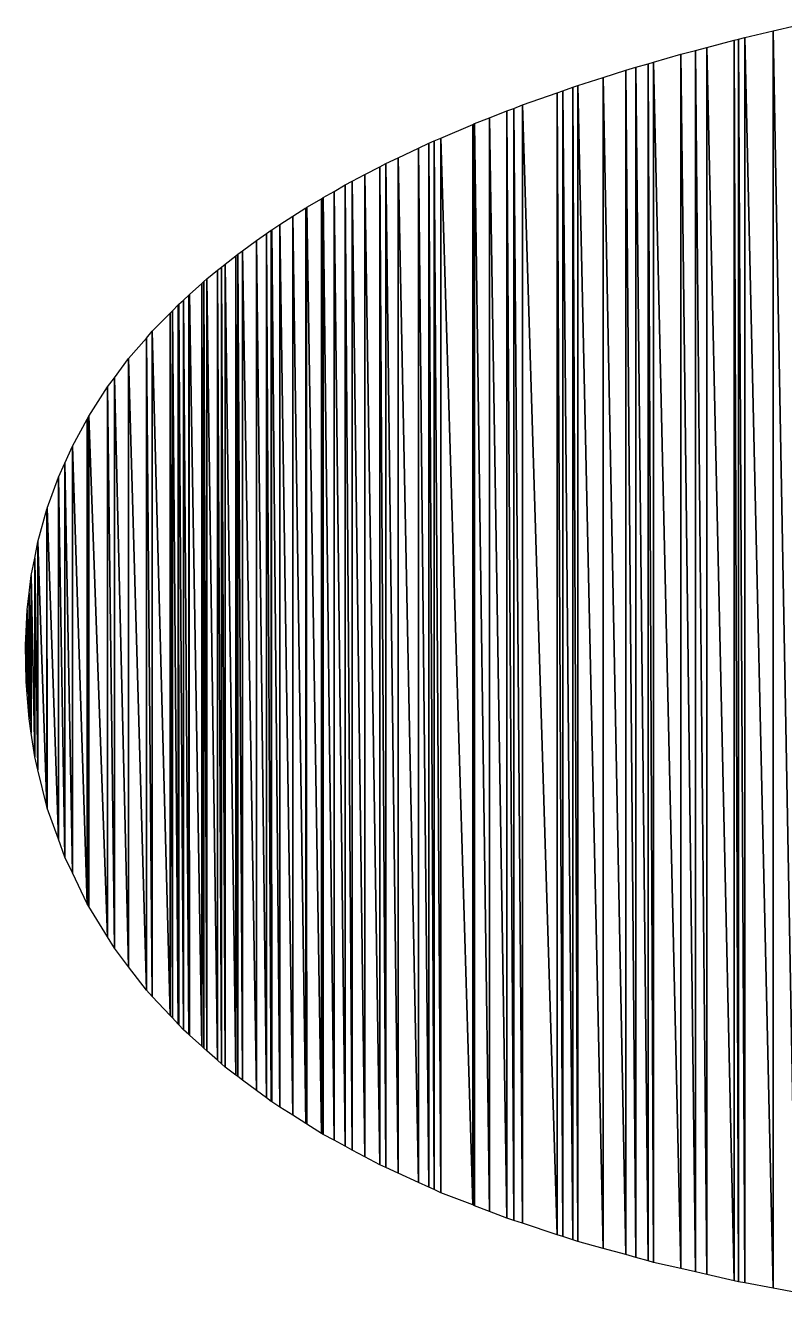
# Model space of a CAD drawing. Extents: x 0 to 4200, y 0 to 2970.
# Drawn here: x 3949.99 to 3957.53, y 309.17 to 321.76 of the extents above; entities that cross this region are included whole.
import ezdxf

# ---------------------------------------------------------------- set-up
doc = ezdxf.new("R2010")
doc.units = 0
doc.layers.get('0').update_dxf_attribs({"linetype": 'CONTINUOUS'})

msp = doc.modelspace()

# ---------------------------------------------------------------- linework, layer by layer
at = {"color": 7, "linetype": 'CONTINUOUS'}
for points in [[(3957.641487, 309.170237), (3957.414341, 321.709316), (3957.641487, 321.763376), (3957.641487, 309.170237)], [(3957.131122, 309.267191), (3957.071162, 321.627642), (3957.131122, 321.641912), (3957.131122, 309.267191)], [(3957.414341, 309.213388), (3957.131122, 321.641912), (3957.414341, 321.709316), (3957.414341, 309.213388)], [(3957.131122, 309.267191), (3957.131122, 321.641912), (3957.414341, 309.213388), (3957.131122, 309.267191)], [(3957.414341, 309.213388), (3957.414341, 321.709316), (3957.641487, 309.170237), (3957.414341, 309.213388)], [(3956.641809, 309.375735), (3956.498284, 321.476857), (3956.641809, 321.514634), (3956.641809, 309.375735)], [(3956.755695, 309.349502), (3956.641809, 321.514634), (3956.755695, 321.544609), (3956.755695, 309.349502)], [(3956.641809, 309.375735), (3956.641809, 321.514634), (3956.755695, 309.349502), (3956.641809, 309.375735)], [(3957.02786, 309.286808), (3956.755695, 321.544609), (3957.02786, 321.616245), (3957.02786, 309.286808)], [(3956.755695, 309.349502), (3956.755695, 321.544609), (3957.02786, 309.286808), (3956.755695, 309.349502)], [(3957.071162, 309.278582), (3957.02786, 321.616245), (3957.071162, 321.627642), (3957.071162, 309.278582)], [(3957.02786, 309.286808), (3957.02786, 321.616245), (3957.071162, 309.278582), (3957.02786, 309.286808)], [(3957.071162, 309.278582), (3957.071162, 321.627642), (3957.131122, 309.267191), (3957.071162, 309.278582)], [(3956.173564, 309.486045), (3956.051363, 321.346961), (3956.173564, 321.382479), (3956.173564, 309.486045)], [(3956.227301, 309.471218), (3956.173564, 321.382479), (3956.227301, 321.398097), (3956.227301, 309.471218)], [(3956.173564, 309.486045), (3956.173564, 321.382479), (3956.227301, 309.471218), (3956.173564, 309.486045)], [(3956.498284, 309.408797), (3956.227301, 321.398097), (3956.498284, 321.476857), (3956.498284, 309.408797)], [(3956.227301, 309.471218), (3956.227301, 321.398097), (3956.498284, 309.408797), (3956.227301, 309.471218)], [(3956.498284, 309.408797), (3956.498284, 321.476857), (3956.641809, 309.375735), (3956.498284, 309.408797)], [(3955.949558, 309.547854), (3955.726405, 321.245826), (3955.949558, 321.317372), (3955.949558, 309.547854)], [(3956.051363, 309.519763), (3955.949558, 321.317372), (3956.051363, 321.346961), (3956.051363, 309.519763)], [(3955.949558, 309.547854), (3955.949558, 321.317372), (3956.051363, 309.519763), (3955.949558, 309.547854)], [(3956.051363, 309.519763), (3956.051363, 321.346961), (3956.173564, 309.486045), (3956.051363, 309.519763)], [(3955.424984, 309.695181), (3955.324188, 321.113556), (3955.424984, 321.149186), (3955.424984, 309.695181)], [(3955.474872, 309.67883), (3955.424984, 321.149186), (3955.474872, 321.165181), (3955.474872, 309.67883)], [(3955.424984, 309.695181), (3955.424984, 321.149186), (3955.474872, 309.67883), (3955.424984, 309.695181)], [(3955.726405, 309.609427), (3955.474872, 321.165181), (3955.726405, 321.245826), (3955.726405, 309.609427)], [(3955.474872, 309.67883), (3955.474872, 321.165181), (3955.726405, 309.609427), (3955.474872, 309.67883)], [(3955.726405, 309.609427), (3955.726405, 321.245826), (3955.949558, 309.547854), (3955.726405, 309.609427)], [(3955.269355, 309.746189), (3954.924561, 320.972295), (3955.269355, 321.094174), (3955.269355, 309.746189)], [(3955.324188, 309.728217), (3955.269355, 321.094174), (3955.324188, 321.113556), (3955.324188, 309.728217)], [(3955.269355, 309.746189), (3955.269355, 321.094174), (3955.324188, 309.728217), (3955.269355, 309.746189)], [(3955.324188, 309.728217), (3955.324188, 321.113556), (3955.424984, 309.695181), (3955.324188, 309.728217)], [(3954.770591, 309.909659), (3954.597013, 320.844653), (3954.770591, 320.912294), (3954.770591, 309.909659)], [(3954.837362, 309.887775), (3954.770591, 320.912294), (3954.837362, 320.938314), (3954.837362, 309.887775)], [(3954.770591, 309.909659), (3954.770591, 320.912294), (3954.837362, 309.887775), (3954.770591, 309.909659)], [(3954.924561, 309.859195), (3954.837362, 320.938314), (3954.924561, 320.972295), (3954.924561, 309.859195)], [(3954.837362, 309.887775), (3954.837362, 320.938314), (3954.924561, 309.859195), (3954.837362, 309.887775)], [(3954.924561, 309.859195), (3954.924561, 320.972295), (3955.269355, 309.746189), (3954.924561, 309.859195)], [(3954.430434, 310.041373), (3954.114474, 320.643233), (3954.430434, 320.779023), (3954.430434, 310.041373)], [(3954.44829, 310.034459), (3954.430434, 320.779023), (3954.44829, 320.786697), (3954.44829, 310.034459)], [(3954.430434, 310.041373), (3954.430434, 320.779023), (3954.44829, 310.034459), (3954.430434, 310.041373)], [(3954.597013, 309.976871), (3954.44829, 320.786697), (3954.597013, 320.844653), (3954.597013, 309.976871)], [(3954.44829, 310.034459), (3954.44829, 320.786697), (3954.597013, 309.976871), (3954.44829, 310.034459)], [(3954.597013, 309.976871), (3954.597013, 320.844653), (3954.770591, 309.909659), (3954.597013, 309.976871)], [(3954.114474, 310.163718), (3954.048582, 320.614914), (3954.114474, 320.643233), (3954.114474, 310.163718)], [(3954.114474, 310.163718), (3954.114474, 320.643233), (3954.430434, 310.041373), (3954.114474, 310.163718)], [(3953.892681, 310.264886), (3953.691814, 320.448008), (3953.892681, 320.543296), (3953.892681, 310.264886)], [(3953.996172, 310.21768), (3953.892681, 320.543296), (3953.996172, 320.59239), (3953.996172, 310.21768)], [(3953.892681, 310.264886), (3953.892681, 320.543296), (3953.996172, 310.21768), (3953.892681, 310.264886)], [(3954.048582, 310.193774), (3953.996172, 320.59239), (3954.048582, 320.614914), (3954.048582, 310.193774)], [(3953.996172, 310.21768), (3953.996172, 320.59239), (3954.048582, 310.193774), (3953.996172, 310.21768)], [(3954.048582, 310.193774), (3954.048582, 320.614914), (3954.114474, 310.163718), (3954.048582, 310.193774)], [(3953.568205, 310.412893), (3953.50654, 320.357038), (3953.568205, 320.389371), (3953.568205, 310.412893)], [(3953.691814, 310.35651), (3953.568205, 320.389371), (3953.691814, 320.448008), (3953.691814, 310.35651)], [(3953.568205, 310.412893), (3953.568205, 320.389371), (3953.691814, 310.35651), (3953.568205, 310.412893)], [(3953.691814, 310.35651), (3953.691814, 320.448008), (3953.892681, 310.264886), (3953.691814, 310.35651)], [(3953.360139, 310.519634), (3953.234036, 320.214154), (3953.360139, 320.280275), (3953.360139, 310.519634)], [(3953.50654, 310.441021), (3953.360139, 320.280275), (3953.50654, 320.357038), (3953.50654, 310.441021)], [(3953.360139, 310.519634), (3953.360139, 320.280275), (3953.50654, 310.441021), (3953.360139, 310.519634)], [(3953.50654, 310.441021), (3953.50654, 320.357038), (3953.568205, 310.412893), (3953.50654, 310.441021)], [(3953.164391, 310.624745), (3953.053568, 320.113288), (3953.164391, 320.177638), (3953.164391, 310.624745)], [(3953.234036, 310.587348), (3953.164391, 320.177638), (3953.234036, 320.214154), (3953.234036, 310.587348)], [(3953.164391, 310.624745), (3953.164391, 320.177638), (3953.234036, 310.587348), (3953.164391, 310.624745)], [(3953.234036, 310.587348), (3953.234036, 320.214154), (3953.360139, 310.519634), (3953.234036, 310.587348)], [(3952.928984, 310.752865), (3952.78473, 319.957187), (3952.928984, 320.040948), (3952.928984, 310.752865)], [(3952.946805, 310.741582), (3952.928984, 320.040948), (3952.946805, 320.051296), (3952.946805, 310.741582)], [(3952.928984, 310.752865), (3952.928984, 320.040948), (3952.946805, 310.741582), (3952.928984, 310.752865)], [(3953.053568, 310.684253), (3952.946805, 320.051296), (3953.053568, 320.113288), (3953.053568, 310.684253)], [(3952.946805, 310.741582), (3952.946805, 320.051296), (3953.053568, 310.684253), (3952.946805, 310.741582)], [(3953.053568, 310.684253), (3953.053568, 320.113288), (3953.164391, 310.624745), (3953.053568, 310.684253)], [(3952.64392, 310.933334), (3952.515773, 319.783811), (3952.64392, 319.866418), (3952.64392, 310.933334)], [(3952.77211, 310.852179), (3952.64392, 319.866418), (3952.77211, 319.949052), (3952.77211, 310.852179)], [(3952.64392, 310.933334), (3952.64392, 319.866418), (3952.77211, 310.852179), (3952.64392, 310.933334)], [(3952.77211, 310.852179), (3952.77211, 319.949052), (3952.78473, 310.844189)], [(3952.78473, 310.844189), (3952.77211, 319.949052), (3952.78473, 310.844189)], [(3952.78473, 310.844189), (3952.78473, 319.957187), (3952.928984, 310.752865), (3952.78473, 310.844189)], [(3952.515773, 311.014461), (3952.435286, 319.731927), (3952.515773, 319.783811), (3952.515773, 311.014461)], [(3952.515773, 311.014461), (3952.515773, 319.783811), (3952.64392, 310.933334), (3952.515773, 311.014461)], [(3952.284567, 311.178343), (3952.145176, 319.524092), (3952.284567, 319.624166), (3952.284567, 311.178343)], [(3952.381699, 311.105567), (3952.284567, 319.624166), (3952.381699, 319.6939), (3952.381699, 311.105567)], [(3952.284567, 311.178343), (3952.284567, 319.624166), (3952.381699, 311.105567), (3952.284567, 311.178343)], [(3952.42922, 311.069961), (3952.381699, 319.6939), (3952.42922, 319.728017), (3952.42922, 311.069961)], [(3952.381699, 311.105567), (3952.381699, 319.6939), (3952.42922, 311.069961), (3952.381699, 311.105567)], [(3952.42922, 311.069961), (3952.42922, 319.728017), (3952.435286, 311.065416)], [(3952.435286, 311.065416), (3952.42922, 319.728017), (3952.435286, 311.065416)], [(3952.435286, 311.065416), (3952.435286, 319.731927), (3952.515773, 311.014461), (3952.435286, 311.065416)], [(3952.097864, 311.318233), (3952.078503, 319.474582), (3952.097864, 319.490125), (3952.097864, 311.318233)], [(3952.145176, 311.282783), (3952.097864, 319.490125), (3952.145176, 319.524092), (3952.145176, 311.282783)], [(3952.097864, 311.318233), (3952.097864, 319.490125), (3952.145176, 311.282783), (3952.097864, 311.318233)], [(3952.145176, 311.282783), (3952.145176, 319.524092), (3952.284567, 311.178343), (3952.145176, 311.282783)], [(3951.972001, 311.412536), (3951.937208, 319.361154), (3951.972001, 319.389085), (3951.972001, 311.412536)], [(3952.078503, 311.332739), (3951.972001, 319.389085), (3952.078503, 319.474582), (3952.078503, 311.332739)], [(3951.972001, 311.412536), (3951.972001, 319.389085), (3952.078503, 311.332739), (3951.972001, 311.412536)], [(3952.078503, 311.332739), (3952.078503, 319.474582), (3952.097864, 311.318233), (3952.078503, 311.332739)], [(3951.79066, 311.574385), (3951.760649, 319.216436), (3951.79066, 319.243508), (3951.79066, 311.574385)], [(3951.897588, 311.478951), (3951.79066, 319.243508), (3951.897588, 319.329348), (3951.897588, 311.478951)], [(3951.79066, 311.574385), (3951.79066, 319.243508), (3951.897588, 311.478951), (3951.79066, 311.574385)], [(3951.937208, 311.443589), (3951.897588, 319.329348), (3951.937208, 319.361154), (3951.937208, 311.443589)], [(3951.897588, 311.478951), (3951.897588, 319.329348), (3951.937208, 311.443589), (3951.897588, 311.478951)], [(3951.937208, 311.443589), (3951.937208, 319.361154), (3951.972001, 311.412536), (3951.937208, 311.443589)], [(3951.741832, 311.617963), (3951.618355, 319.08807), (3951.741832, 319.19946), (3951.741832, 311.617963)], [(3951.760649, 311.601169), (3951.741832, 319.19946), (3951.760649, 319.216436), (3951.760649, 311.601169)], [(3951.741832, 311.617963), (3951.741832, 319.19946), (3951.760649, 311.601169), (3951.741832, 311.617963)], [(3951.760649, 311.601169), (3951.760649, 319.216436), (3951.79066, 311.574385), (3951.760649, 311.601169)], [(3951.505837, 311.837846), (3951.447983, 318.927347), (3951.505837, 318.986357), (3951.505837, 311.837846)], [(3951.505837, 311.837846), (3951.505837, 318.986357), (3951.507609, 311.835945)], [(3951.507609, 311.835945), (3951.505837, 318.986357), (3951.507609, 311.835945)], [(3951.507609, 311.835945), (3951.507609, 318.988164), (3951.513181, 311.829962)], [(3951.513181, 311.829962), (3951.507609, 318.988164), (3951.513181, 311.829962)], [(3951.556967, 311.782957), (3951.513181, 318.993192), (3951.556967, 319.032691), (3951.556967, 311.782957)], [(3951.513181, 311.829962), (3951.513181, 318.993192), (3951.556967, 311.782957), (3951.513181, 311.829962)], [(3951.611246, 311.734513), (3951.556967, 319.032691), (3951.611246, 319.081657), (3951.611246, 311.734513)], [(3951.556967, 311.782957), (3951.556967, 319.032691), (3951.611246, 311.734513), (3951.556967, 311.782957)], [(3951.611246, 311.734513), (3951.611246, 319.081657), (3951.618355, 311.728167)], [(3951.618355, 311.728167), (3951.611246, 319.081657), (3951.618355, 311.728167)], [(3951.618355, 311.728167), (3951.618355, 319.08807), (3951.741832, 311.617963), (3951.618355, 311.728167)], [(3951.425616, 311.923966), (3951.24871, 318.724091), (3951.425616, 318.904533), (3951.425616, 311.923966)], [(3951.447983, 311.899954), (3951.425616, 318.904533), (3951.447983, 318.927347), (3951.447983, 311.899954)], [(3951.425616, 311.923966), (3951.425616, 318.904533), (3951.447983, 311.899954), (3951.425616, 311.923966)], [(3951.447983, 311.899954), (3951.447983, 318.927347), (3951.505837, 311.837846), (3951.447983, 311.899954)], [(3951.1902, 312.176692), (3951.013965, 318.451285), (3951.1902, 318.656094), (3951.1902, 312.176692)], [(3951.24871, 312.11388), (3951.1902, 318.656094), (3951.24871, 318.724091), (3951.24871, 312.11388)], [(3951.1902, 312.176692), (3951.1902, 318.656094), (3951.24871, 312.11388), (3951.1902, 312.176692)], [(3951.24871, 312.11388), (3951.24871, 318.724091), (3951.425616, 311.923966), (3951.24871, 312.11388)], [(3951.013965, 312.407479), (3950.871719, 318.261116), (3951.013965, 318.451285), (3951.013965, 312.407479)], [(3951.013965, 312.407479), (3951.013965, 318.451285), (3951.1902, 312.176692), (3951.013965, 312.407479)], [(3950.871719, 312.593756), (3950.803372, 318.169744), (3950.871719, 318.261116), (3950.871719, 312.593756)], [(3950.871719, 312.593756), (3950.871719, 318.261116), (3951.013965, 312.407479), (3950.871719, 312.593756)], [(3950.803372, 312.705164), (3950.616933, 317.879467), (3950.803372, 318.169744), (3950.803372, 312.705164)], [(3950.803372, 312.705164), (3950.803372, 318.169744), (3950.871719, 312.593756), (3950.803372, 312.705164)], [(3950.601539, 313.034163), (3950.454647, 317.580449), (3950.601539, 317.851103), (3950.601539, 313.034163)], [(3950.616933, 313.00907), (3950.601539, 317.851103), (3950.616933, 317.879467), (3950.616933, 313.00907)], [(3950.601539, 313.034163), (3950.601539, 317.851103), (3950.616933, 313.00907), (3950.601539, 313.034163)], [(3950.616933, 313.00907), (3950.616933, 317.879467), (3950.803372, 312.705164), (3950.616933, 313.00907)], [(3950.454647, 313.341218), (3950.37968, 317.41342), (3950.454647, 317.580449), (3950.454647, 313.341218)], [(3950.454647, 313.341218), (3950.454647, 317.580449), (3950.601539, 313.034163), (3950.454647, 313.341218)], [(3950.37968, 313.497926), (3950.316515, 317.272689), (3950.37968, 317.41342), (3950.37968, 313.497926)], [(3950.37968, 313.497926), (3950.37968, 317.41342), (3950.454647, 313.341218), (3950.37968, 313.497926)], [(3950.316515, 313.675249), (3950.206156, 316.966238), (3950.316515, 317.272689), (3950.316515, 313.675249)], [(3950.316515, 313.675249), (3950.316515, 317.272689), (3950.37968, 313.497926), (3950.316515, 313.675249)], [(3950.202536, 313.999827), (3950.11271, 316.630932), (3950.202536, 316.956184), (3950.202536, 313.999827)], [(3950.202536, 313.999827), (3950.202536, 316.956184), (3950.206156, 313.98506), (3950.202536, 313.999827)], [(3950.206156, 313.98506), (3950.202536, 316.956184), (3950.206156, 313.98506)], [(3950.206156, 313.98506), (3950.206156, 316.966238), (3950.316515, 313.675249), (3950.206156, 313.98506)], [(3950.11271, 314.366191), (3950.080987, 316.469588), (3950.11271, 316.630932), (3950.11271, 314.366191)], [(3950.11271, 314.366191), (3950.11271, 316.630932), (3950.202536, 313.999827), (3950.11271, 314.366191)], [(3950.080987, 314.495579), (3950.047038, 316.296929), (3950.080987, 316.469588), (3950.080987, 314.495579)], [(3950.080987, 314.495579), (3950.080987, 316.469588), (3950.11271, 314.366191), (3950.080987, 314.495579)], [(3950.047038, 314.728354), (3950.025889, 316.12233), (3950.047038, 316.296929), (3950.047038, 314.728354)], [(3950.047038, 314.728354), (3950.047038, 316.296929), (3950.080987, 314.495579), (3950.047038, 314.728354)], [(3950.025889, 314.873369), (3950.00552, 315.954174), (3950.025889, 316.12233), (3950.025889, 314.873369)], [(3950.025889, 314.873369), (3950.025889, 316.12233), (3950.047038, 314.728354), (3950.025889, 314.873369)], [(3950.00552, 315.116284), (3949.994945, 315.740107), (3950.00552, 315.954174), (3950.00552, 315.116284)], [(3950.00552, 315.116284), (3950.00552, 315.954174), (3950.025889, 314.873369), (3950.00552, 315.116284)], [(3949.994945, 315.242397), (3949.988156, 315.602664), (3949.994945, 315.740107), (3949.994945, 315.242397)], [(3949.994945, 315.242397), (3949.994945, 315.740107), (3950.00552, 315.116284), (3949.994945, 315.242397)]]:
    msp.add_lwpolyline(points, close=True, dxfattribs=at)

doc.saveas('drawing.dxf')
